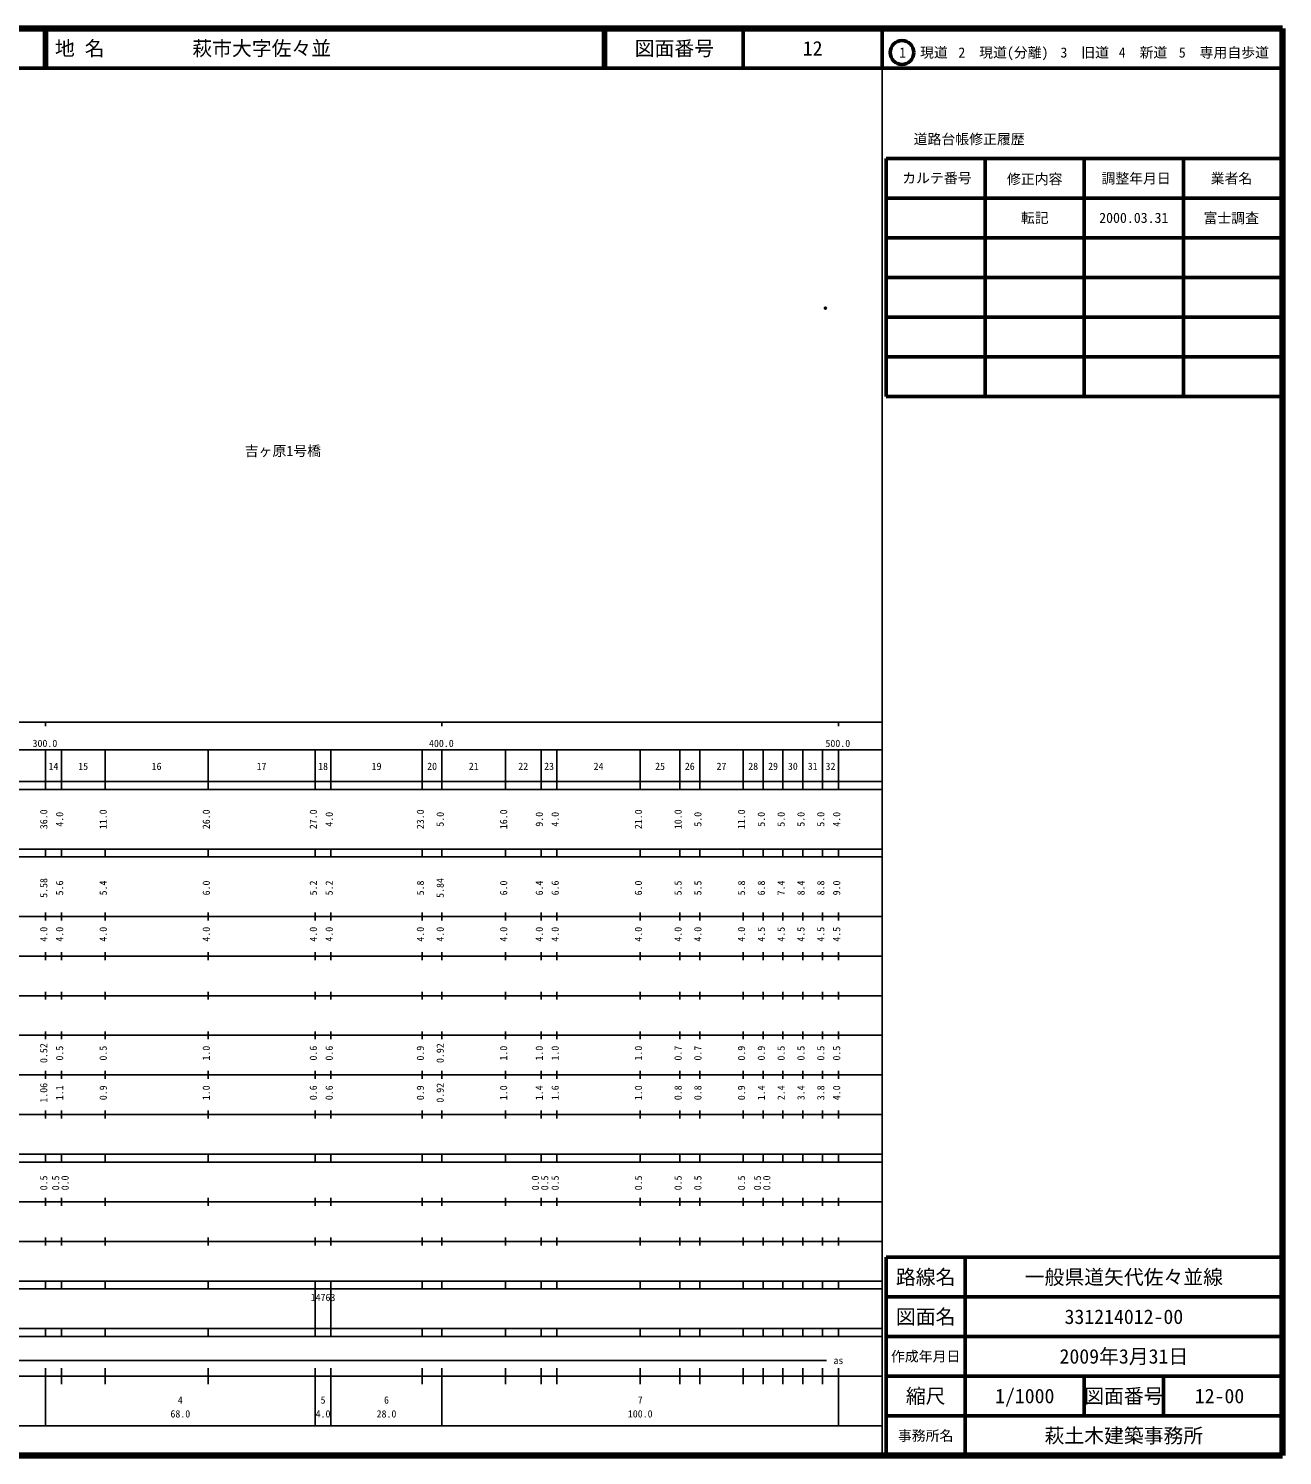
# Model space of a CAD drawing. Units: millimetres on the paper. Extents: x 40 to 680, y 20 to 380.
# Drawn here: x 363.7 to 680, y 20 to 380 of the extents above; entities that cross this region are included whole.
import ezdxf
from ezdxf.enums import TextEntityAlignment as Align

# ---------------------------------------------------------------- set-up
doc = ezdxf.new("R2010")
doc.units = ezdxf.units.MM
doc.header["$PDMODE"] = 32
doc.header["$PDSIZE"] = 0.5
doc.layers.add('M-OTRS', color=6, linetype='Continuous')
doc.layers.add('M-TTL-TXT', color=7, linetype='Continuous')
for name, color, linetype, lineweight in [('M-TTL', 2, 'Continuous', 140), ('M-TTL-BAND', 7, 'Continuous', 25), ('M-TTL-FRAM', 2, 'Continuous', 50), ('M-TTL-LINE', 7, 'Continuous', 50)]:
    doc.layers.add(name, color=color, linetype=linetype, lineweight=lineweight)
doc.styles.add('ＭＳ ゴシック', font='')
doc.styles.get('ＭＳ ゴシック').set_extended_font_data('MS Gothic')

msp = doc.modelspace()

# ---------------------------------------------------------------- linework, layer by layer
at = {"layer": 'M-OTRS'}
msp.add_point((564.697, 309.466), dxfattribs=at)
at = {"layer": 'M-TTL'}
for p, q in [((680, 380), (40, 380)), ((680, 20), (680, 380)), ((40, 20), (680, 20))]:
    msp.add_line(p, q, dxfattribs=at)
at = {"layer": 'M-TTL-BAND'}
for p, q in [((579, 20), (579, 370)), ((40, 205), (579, 205)), ((368, 205), (368, 204)), ((468, 205), (468, 204)), ((568, 205), (568, 204)), ((68, 198), (579, 198)), ((368, 188), (368, 198)), ((372, 188), (372, 198)), ((383, 188), (383, 198)), ((409, 188), (409, 198)), ((436, 188), (436, 198)), ((440, 188), (440, 198)), ((463, 188), (463, 198)), ((468, 188), (468, 198)), ((484, 188), (484, 198)), ((493, 188), (493, 198)), ((497, 188), (497, 198)), ((518, 188), (518, 198)), ((528, 188), (528, 198)), ((533, 188), (533, 198)), ((544, 188), (544, 198)), ((549, 188), (549, 198)), ((554, 188), (554, 198)), ((559, 188), (559, 198)), ((564, 188), (564, 198)), ((568, 188), (568, 198)), ((40, 190), (579, 190)), ((40, 188), (579, 188)), ((40, 173), (579, 173)), ((368, 171), (368, 173)), ((372, 171), (372, 173)), ((383, 171), (383, 173)), ((409, 171), (409, 173)), ((436, 171), (436, 173)), ((440, 171), (440, 173)), ((463, 171), (463, 173)), ((468, 171), (468, 173)), ((484, 171), (484, 173)), ((493, 171), (493, 173)), ((497, 171), (497, 173)), ((518, 171), (518, 173)), ((528, 171), (528, 173)), ((533, 171), (533, 173)), ((544, 171), (544, 173)), ((549, 171), (549, 173)), ((554, 171), (554, 173)), ((559, 171), (559, 173)), ((564, 171), (564, 173)), ((568, 171), (568, 173)), ((40, 171), (579, 171)), ((40, 156), (579, 156)), ((368, 155), (368, 157)), ((372, 155), (372, 157)), ((383, 155), (383, 157)), ((409, 155), (409, 157)), ((436, 155), (436, 157)), ((440, 155), (440, 157)), ((463, 155), (463, 157)), ((468, 155), (468, 157)), ((484, 155), (484, 157)), ((493, 155), (493, 157)), ((497, 155), (497, 157)), ((518, 155), (518, 157)), ((528, 155), (528, 157)), ((533, 155), (533, 157)), ((544, 155), (544, 157)), ((549, 155), (549, 157)), ((554, 155), (554, 157)), ((559, 155), (559, 157)), ((564, 155), (564, 157)), ((568, 155), (568, 157)), ((46, 146), (579, 146)), ((368, 145), (368, 147)), ((372, 145), (372, 147)), ((383, 145), (383, 147)), ((409, 145), (409, 147)), ((436, 145), (436, 147)), ((440, 145), (440, 147)), ((463, 145), (463, 147)), ((468, 145), (468, 147)), ((484, 145), (484, 147)), ((493, 145), (493, 147)), ((497, 145), (497, 147)), ((518, 145), (518, 147)), ((528, 145), (528, 147)), ((533, 145), (533, 147)), ((544, 145), (544, 147)), ((549, 145), (549, 147)), ((554, 145), (554, 147)), ((559, 145), (559, 147)), ((564, 145), (564, 147)), ((568, 145), (568, 147)), ((368, 135), (368, 137)), ((372, 135), (372, 137)), ((383, 135), (383, 137)), ((409, 135), (409, 137)), ((436, 135), (436, 137)), ((440, 135), (440, 137)), ((463, 135), (463, 137)), ((468, 135), (468, 137)), ((484, 135), (484, 137)), ((493, 135), (493, 137)), ((497, 135), (497, 137)), ((518, 135), (518, 137)), ((528, 135), (528, 137)), ((533, 135), (533, 137)), ((544, 135), (544, 137)), ((549, 135), (549, 137)), ((554, 135), (554, 137)), ((559, 135), (559, 137)), ((564, 135), (564, 137)), ((568, 135), (568, 137)), ((52, 136), (579, 136)), ((46, 126), (579, 126)), ((368, 125), (368, 127)), ((372, 125), (372, 127)), ((383, 125), (383, 127)), ((409, 125), (409, 127)), ((436, 125), (436, 127)), ((440, 125), (440, 127)), ((463, 125), (463, 127)), ((468, 125), (468, 127)), ((484, 125), (484, 127)), ((493, 125), (493, 127)), ((497, 125), (497, 127)), ((518, 125), (518, 127)), ((528, 125), (528, 127)), ((533, 125), (533, 127)), ((544, 125), (544, 127)), ((549, 125), (549, 127)), ((554, 125), (554, 127)), ((559, 125), (559, 127)), ((564, 125), (564, 127)), ((568, 125), (568, 127)), ((52, 116), (579, 116)), ((368, 115), (368, 117)), ((372, 115), (372, 117)), ((383, 115), (383, 117)), ((409, 115), (409, 117)), ((436, 115), (436, 117)), ((440, 115), (440, 117)), ((463, 115), (463, 117)), ((468, 115), (468, 117)), ((484, 115), (484, 117)), ((493, 115), (493, 117)), ((497, 115), (497, 117)), ((518, 115), (518, 117)), ((528, 115), (528, 117)), ((533, 115), (533, 117)), ((544, 115), (544, 117)), ((549, 115), (549, 117)), ((554, 115), (554, 117)), ((559, 115), (559, 117)), ((564, 115), (564, 117)), ((568, 115), (568, 117)), ((46, 106), (579, 106)), ((368, 105), (368, 107)), ((372, 105), (372, 107)), ((383, 105), (383, 107)), ((409, 105), (409, 107)), ((436, 105), (436, 107)), ((440, 105), (440, 107)), ((463, 105), (463, 107)), ((468, 105), (468, 107)), ((484, 105), (484, 107)), ((493, 105), (493, 107)), ((497, 105), (497, 107)), ((518, 105), (518, 107)), ((528, 105), (528, 107)), ((533, 105), (533, 107)), ((544, 105), (544, 107)), ((549, 105), (549, 107)), ((554, 105), (554, 107)), ((559, 105), (559, 107)), ((564, 105), (564, 107)), ((568, 105), (568, 107)), ((40, 96), (579, 96)), ((40, 94), (579, 94)), ((368, 94), (368, 96)), ((372, 94), (372, 96)), ((383, 94), (383, 96)), ((409, 94), (409, 96)), ((436, 94), (436, 96)), ((440, 94), (440, 96)), ((463, 94), (463, 96)), ((468, 94), (468, 96)), ((484, 94), (484, 96)), ((493, 94), (493, 96)), ((497, 94), (497, 96)), ((518, 94), (518, 96)), ((528, 94), (528, 96)), ((533, 94), (533, 96)), ((544, 94), (544, 96)), ((549, 94), (549, 96)), ((554, 94), (554, 96)), ((559, 94), (559, 96)), ((564, 94), (564, 96)), ((568, 94), (568, 96)), ((49, 84), (579, 84)), ((368, 83), (368, 85)), ((372, 83), (372, 85)), ((383, 83), (383, 85)), ((409, 83), (409, 85)), ((436, 83), (436, 85)), ((440, 83), (440, 85)), ((463, 83), (463, 85)), ((468, 83), (468, 85)), ((484, 83), (484, 85)), ((493, 83), (493, 85)), ((497, 83), (497, 85)), ((518, 83), (518, 85)), ((528, 83), (528, 85)), ((533, 83), (533, 85)), ((544, 83), (544, 85)), ((549, 83), (549, 85)), ((554, 83), (554, 85)), ((559, 83), (559, 85)), ((564, 83), (564, 85)), ((568, 83), (568, 85)), ((40, 74), (579, 74)), ((368, 73), (368, 75)), ((372, 73), (372, 75)), ((383, 73), (383, 75)), ((409, 73), (409, 75)), ((436, 73), (436, 75)), ((440, 73), (440, 75)), ((463, 73), (463, 75)), ((468, 73), (468, 75)), ((484, 73), (484, 75)), ((493, 73), (493, 75)), ((497, 73), (497, 75)), ((518, 73), (518, 75)), ((528, 73), (528, 75)), ((533, 73), (533, 75)), ((544, 73), (544, 75)), ((549, 73), (549, 75)), ((554, 73), (554, 75)), ((559, 73), (559, 75)), ((564, 73), (564, 75)), ((568, 73), (568, 75)), ((40, 64), (579, 64)), ((40, 62), (579, 62)), ((368, 62), (368, 64)), ((372, 62), (372, 64)), ((383, 62), (383, 64)), ((409, 62), (409, 64)), ((436, 62), (436, 64)), ((436, 52), (436, 62)), ((440, 62), (440, 64)), ((440, 52), (440, 62)), ((463, 62), (463, 64)), ((468, 62), (468, 64)), ((484, 62), (484, 64)), ((493, 62), (493, 64)), ((497, 62), (497, 64)), ((518, 62), (518, 64)), ((528, 62), (528, 64)), ((533, 62), (533, 64)), ((544, 62), (544, 64)), ((549, 62), (549, 64)), ((554, 62), (554, 64)), ((559, 62), (559, 64)), ((564, 62), (564, 64)), ((568, 62), (568, 64)), ((40, 52), (579, 52)), ((368, 50), (368, 52)), ((372, 50), (372, 52)), ((383, 50), (383, 52)), ((409, 50), (409, 52)), ((436, 50), (436, 52)), ((440, 50), (440, 52)), ((463, 50), (463, 52)), ((468, 50), (468, 52)), ((484, 50), (484, 52)), ((493, 50), (493, 52)), ((497, 50), (497, 52)), ((518, 50), (518, 52)), ((528, 50), (528, 52)), ((533, 50), (533, 52)), ((544, 50), (544, 52)), ((549, 50), (549, 52)), ((554, 50), (554, 52)), ((559, 50), (559, 52)), ((564, 50), (564, 52)), ((568, 50), (568, 52)), ((40, 50), (579, 50)), ((71, 44), (565, 44)), ((40, 40), (579, 40)), ((368, 27.5), (368, 42)), ((372, 38), (372, 42)), ((383, 38), (383, 42)), ((409, 38), (409, 42)), ((436, 27.5), (436, 42)), ((440, 27.5), (440, 42)), ((463, 38), (463, 42)), ((468, 27.5), (468, 42)), ((484, 38), (484, 42)), ((493, 38), (493, 42)), ((497, 38), (497, 42)), ((518, 38), (518, 42)), ((528, 38), (528, 42)), ((533, 38), (533, 42)), ((544, 38), (544, 42)), ((549, 38), (549, 42)), ((554, 38), (554, 42)), ((559, 38), (559, 42)), ((564, 38), (564, 42)), ((568, 27.5), (568, 42)), ((68, 27.5), (579, 27.5))]:
    msp.add_line(p, q, dxfattribs=at)
at = {"layer": 'M-TTL-FRAM'}
for p, q in [((580, 347.197), (580, 287.197)), ((580, 347.197), (680, 347.197)), ((580, 287.197), (680, 287.197)), ((680, 70), (580, 70)), ((580, 70), (580, 20))]:
    msp.add_line(p, q, dxfattribs=at)
at = {"layer": 'M-TTL-LINE'}
for p, q in [((367.75, 380), (367.75, 370)), ((368.25, 380), (368.25, 370)), ((508.747, 380), (508.747, 370)), ((509.247, 380), (509.247, 370)), ((543.997, 380), (543.997, 370)), ((579, 380), (579, 370)), ((40, 370), (680, 370)), ((605, 347.197), (605, 287.197)), ((630, 347.197), (630, 287.197)), ((655, 347.197), (655, 287.197)), ((580, 337.197), (680, 337.197)), ((580, 327.197), (680, 327.197)), ((580, 317.197), (680, 317.197)), ((580, 307.197), (680, 307.197)), ((580, 297.197), (680, 297.197)), ((600, 70), (600, 20)), ((680, 60), (580, 60)), ((680, 50), (580, 50)), ((680, 40), (580, 40)), ((630, 40), (630, 30)), ((650, 40), (650, 30)), ((680, 30), (580, 30))]:
    msp.add_line(p, q, dxfattribs=at)
msp.add_circle((584.031, 373.958), 3, dxfattribs=at)

# ---------------------------------------------------------------- texts
at = {"layer": 'M-TTL', "color": 7, "style": 'ＭＳ ゴシック'}
msp.add_text('吉ヶ原1号橋', height=2.566, dxfattribs=at).set_placement((418.238, 271.398), align=Align.BOTTOM_LEFT)
at = {"layer": 'M-TTL-BAND', "style": 'ＭＳ ゴシック'}
for s, p in [('300.0', (367.844, 198.195)), ('400.0', (467.844, 198.195)), ('500.0', (567.844, 198.195)), ('14', (370, 192.405)), ('15', (377.5, 192.405)), ('16', (396, 192.405)), ('17', (422.5, 192.405)), ('18', (438, 192.405)), ('19', (451.5, 192.405)), ('20', (465.5, 192.405)), ('21', (476, 192.405)), ('22', (488.5, 192.405)), ('23', (495, 192.405)), ('24', (507.5, 192.405)), ('25', (523, 192.405)), ('26', (530.5, 192.405)), ('27', (538.5, 192.405)), ('28', (546.5, 192.405)), ('29', (551.5, 192.405)), ('30', (556.5, 192.405)), ('31', (561.5, 192.405)), ('32', (566, 192.405)), ('as', (568, 42.5)), ('4', (402, 32.523)), ('5', (438, 32.523)), ('6', (454, 32.523)), ('7', (518, 32.523)), ('68.0', (402, 29.033)), ('4.0', (438, 29.033)), ('28.0', (454, 29.033)), ('100.0', (518, 29.033))]:
    msp.add_text(s, height=1.833, dxfattribs=at).set_placement(p, align=Align.BOTTOM_CENTER)
for s, p in [('36.0', (369, 180.5)), ('4.0', (373, 180.5)), ('11.0', (384, 180.5)), ('26.0', (410, 180.5)), ('27.0', (437, 180.5)), ('4.0', (441, 180.5)), ('23.0', (464, 180.5)), ('5.0', (469, 180.5)), ('16.0', (485, 180.5)), ('9.0', (494, 180.5)), ('4.0', (498, 180.5)), ('21.0', (519, 180.5)), ('10.0', (529, 180.5)), ('5.0', (534, 180.5)), ('11.0', (545, 180.5)), ('5.0', (550, 180.5)), ('5.0', (555, 180.5)), ('5.0', (560, 180.5)), ('5.0', (565, 180.5)), ('4.0', (569, 180.5)), ('5.58', (369, 163.174)), ('5.6', (373, 163.174)), ('5.4', (384, 163.174)), ('6.0', (410, 163.174)), ('5.2', (437, 163.174)), ('5.2', (441, 163.174)), ('5.8', (464, 163.174)), ('5.84', (469, 163.174)), ('6.0', (485, 163.174)), ('6.4', (494, 163.174)), ('6.6', (498, 163.174)), ('6.0', (519, 163.174)), ('5.5', (529, 163.174)), ('5.5', (534, 163.174)), ('5.8', (545, 163.174)), ('6.8', (550, 163.174)), ('7.4', (555, 163.174)), ('8.4', (560, 163.174)), ('8.8', (565, 163.174)), ('9.0', (569, 163.174)), ('4.0', (369, 151.5)), ('4.0', (373, 151.5)), ('4.0', (384, 151.5)), ('4.0', (410, 151.5)), ('4.0', (437, 151.5)), ('4.0', (441, 151.5)), ('4.0', (464, 151.5)), ('4.0', (469, 151.5)), ('4.0', (485, 151.5)), ('4.0', (494, 151.5)), ('4.0', (498, 151.5)), ('4.0', (519, 151.5)), ('4.0', (529, 151.5)), ('4.0', (534, 151.5)), ('4.0', (545, 151.5)), ('4.5', (550, 151.5)), ('4.5', (555, 151.5)), ('4.5', (560, 151.5)), ('4.5', (565, 151.5)), ('4.5', (569, 151.5)), ('0.52', (369, 121.5)), ('0.5', (373, 121.5)), ('0.5', (384, 121.5)), ('1.0', (410, 121.5)), ('0.6', (437, 121.5)), ('0.6', (441, 121.5)), ('0.9', (464, 121.5)), ('0.92', (469, 121.5)), ('1.0', (485, 121.5)), ('1.0', (494, 121.5)), ('1.0', (498, 121.5)), ('1.0', (519, 121.5)), ('0.7', (529, 121.5)), ('0.7', (534, 121.5)), ('0.9', (545, 121.5)), ('0.9', (550, 121.5)), ('0.5', (555, 121.5)), ('0.5', (560, 121.5)), ('0.5', (565, 121.5)), ('0.5', (569, 121.5)), ('1.06', (369, 111.5)), ('1.1', (373, 111.5)), ('0.9', (384, 111.5)), ('1.0', (410, 111.5)), ('0.6', (437, 111.5)), ('0.6', (441, 111.5)), ('0.9', (464, 111.5)), ('0.92', (469, 111.5)), ('1.0', (485, 111.5)), ('1.4', (494, 111.5)), ('1.6', (498, 111.5)), ('1.0', (519, 111.5)), ('0.8', (529, 111.5)), ('0.8', (534, 111.5)), ('0.9', (545, 111.5)), ('1.4', (550, 111.5)), ('2.4', (555, 111.5)), ('3.4', (560, 111.5)), ('3.8', (565, 111.5)), ('4.0', (569, 111.5)), ('0.5', (369, 88.764)), ('0.5', (372, 88.764)), ('0.0', (374.37, 88.764)), ('0.0', (493, 88.764)), ('0.5', (495.37, 88.764)), ('0.5', (498, 88.764)), ('0.5', (519, 88.764)), ('0.5', (529, 88.764)), ('0.5', (534, 88.764)), ('0.5', (545, 88.764)), ('0.5', (549, 88.764)), ('0.0', (551.37, 88.764))]:
    msp.add_text(s, height=1.833, rotation=90, dxfattribs=at).set_placement(p, align=Align.BOTTOM_CENTER)
msp.add_text('14763', height=1.833, dxfattribs=at).set_placement((434.875, 58.405), align=Align.BOTTOM_LEFT)
at = {"layer": 'M-TTL-TXT', "style": 'ＭＳ ゴシック'}
for s, p in [('地 名', (370.38, 375)), ('萩市大字佐々並', (405.024, 375))]:
    msp.add_text(s, height=3.666, dxfattribs=at).set_placement(p, align=Align.MIDDLE_LEFT)
for s, height, p in [('図面番号', 3.666, (526.622, 375)), ('12', 3.666, (561.497, 375)), ('1\u3000現道', 2.566, (589.448, 373.958)), ('2\u3000現道(分離)', 2.566, (609.619, 373.958)), ('3\u3000旧道', 2.566, (630.121, 373.958)), ('4\u3000新道', 2.566, (644.824, 373.958)), ('5\u3000専用自歩道', 2.566, (665.228, 373.958)), ('道路台帳修正履歴', 2.566, (600.968, 352.113)), ('カルテ番号', 2.566, (592.839, 342.277)), ('修正内容', 2.566, (617.509, 342.023)), ('調整年月日', 2.566, (643.089, 342.197)), ('業者名', 2.566, (667.134, 342.197)), ('転記', 2.566, (617.5, 332.245)), ('2000.03.31', 2.566, (642.5, 332.245)), ('富士調査', 2.566, (667.077, 332.189)), ('路線名', 3.666, (590, 65)), ('路線名', 3.666, (590, 65)), ('一般県道矢代佐々並線', 3.666, (640, 65)), ('図面名', 3.666, (590, 55)), ('図面名', 3.666, (590, 55)), ('331214012-00', 3.666, (640, 55)), ('2009年3月31日', 3.666, (640, 45)), ('作成年月日', 2.566, (590, 45)), ('作成年月日', 2.566, (590, 45)), ('縮尺', 3.666, (590, 35)), ('縮尺', 3.666, (590, 35)), ('1/1000', 3.666, (615, 35)), ('図面番号', 3.666, (640, 35)), ('図面番号', 3.666, (640, 35)), ('12-00', 3.666, (664.125, 35)), ('事務所名', 2.566, (590, 25)), ('事務所名', 2.566, (590, 25)), ('萩土木建築事務所', 3.666, (640, 25))]:
    msp.add_text(s, height=height, dxfattribs=at).set_placement(p, align=Align.MIDDLE_CENTER)

doc.saveas('drawing.dxf')
